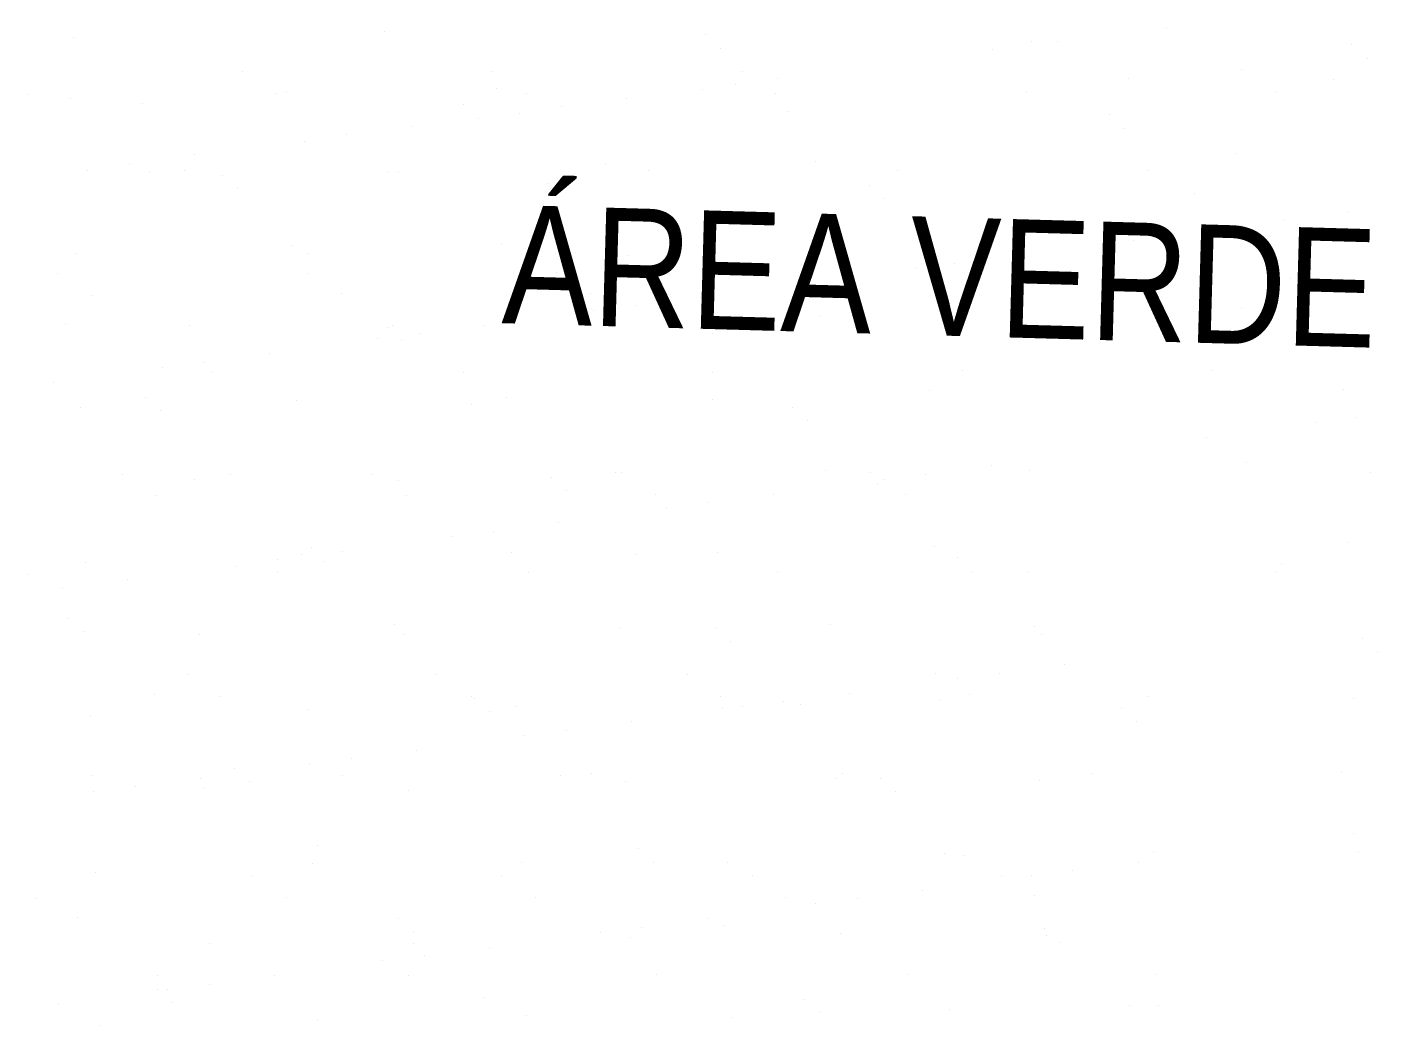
# Model space of a CAD drawing. Header units: millimetres. Extents: x 4360 to 8806, y 1896 to 3880.
# Drawn here: x 4554.82 to 4572.96, y 1917.24 to 1930.61 of the extents above; entities that cross this region are included whole.
import ezdxf

# ---------------------------------------------------------------- set-up
doc = ezdxf.new("R2010")
doc.units = ezdxf.units.MM
doc.styles.add('vinicius', font='ARIALN.TTF')

msp = doc.modelspace()

# ---------------------------------------------------------------- linework, layer by layer
at = {"lineweight": 40}
msp.add_open_spline([(4558.9403, 1954.63331), (4563.78131, 1949.31276), (4575.95014, 1935.93852), (4575.95014, 1935.93852), (4575.95014, 1935.93852), (4575.95014, 1935.93852), (4583.77651, 1922.36535), (4583.77651, 1922.36535)], degree=3, knots=[0.533151737, 0.533151737, 0.533151737, 0.533151737, 0.666666667, 0.666666667, 0.666666667, 0.666666677, 1, 1, 1, 1], dxfattribs=at)
at = {"lineweight": 30}
for points in [[(4570.06923, 1930.59422), (4570.06923, 1930.59422), (4570.06923, 1930.59422), (4570.06923, 1930.59422)], [(4555.44512, 1930.46005), (4555.44512, 1930.46005), (4555.44512, 1930.46005), (4555.44512, 1930.46005)], [(4559.60427, 1930.54948), (4559.60427, 1930.54948), (4559.60427, 1930.54948), (4559.60427, 1930.54948)], [(4563.89759, 1930.50479), (4563.89759, 1930.50479), (4563.89759, 1930.50479), (4563.89759, 1930.50479)], [(4568.25798, 1930.41531), (4568.25798, 1930.41531), (4568.25798, 1930.41531), (4568.25798, 1930.41531)], [(4568.61574, 1930.41531), (4568.61574, 1930.41531), (4568.61574, 1930.41531), (4568.61574, 1930.41531)], [(4564.09883, 1930.32589), (4564.09883, 1930.32589), (4564.09883, 1930.32589), (4564.09883, 1930.32589)], [(4567.74366, 1930.30355), (4567.74366, 1930.30355), (4567.74366, 1930.30355), (4567.74366, 1930.30355)], [(4572.5513, 1930.37063), (4572.5513, 1930.37063), (4572.5513, 1930.37063), (4572.5513, 1930.37063)], [(4572.75255, 1930.19172), (4572.75255, 1930.19172), (4572.75255, 1930.19172), (4572.75255, 1930.19172)], [(4557.70355, 1930.01282), (4557.70355, 1930.01282), (4557.70355, 1930.01282), (4557.70355, 1930.01282)], [(4561.03536, 1930.01282), (4561.03536, 1930.01282), (4561.03536, 1930.01282), (4561.03536, 1930.01282)], [(4564.38951, 1930.01282), (4564.38951, 1930.01282), (4564.38951, 1930.01282), (4564.38951, 1930.01282)], [(4571.07547, 1930.03521), (4571.07547, 1930.03521), (4571.07547, 1930.03521), (4571.07547, 1930.03521)], [(4564.30008, 1929.83396), (4564.30008, 1929.83396), (4564.30008, 1929.83396), (4564.30008, 1929.83396)], [(4564.85909, 1929.92339), (4564.85909, 1929.92339), (4564.85909, 1929.92339), (4564.85909, 1929.92339)], [(4569.55491, 1929.92339), (4569.55491, 1929.92339), (4569.55491, 1929.92339), (4569.55491, 1929.92339)], [(4572.30531, 1929.90105), (4572.30531, 1929.90105), (4572.30531, 1929.90105), (4572.30531, 1929.90105)], [(4554.81898, 1929.6998), (4554.81898, 1929.6998), (4554.81898, 1929.6998), (4554.81898, 1929.6998)], [(4555.40038, 1929.65506), (4555.40038, 1929.65506), (4555.40038, 1929.65506), (4555.40038, 1929.65506)], [(4558.15079, 1929.72214), (4558.15079, 1929.72214), (4558.15079, 1929.72214), (4558.15079, 1929.72214)], [(4558.28495, 1929.74448), (4558.28495, 1929.74448), (4558.28495, 1929.74448), (4558.28495, 1929.74448)], [(4561.10244, 1929.78922), (4561.10244, 1929.78922), (4561.10244, 1929.78922), (4561.10244, 1929.78922)], [(4561.50494, 1929.72214), (4561.50494, 1929.72214), (4561.50494, 1929.72214), (4561.50494, 1929.72214)], [(4562.8466, 1929.65506), (4562.8466, 1929.65506), (4562.8466, 1929.65506), (4562.8466, 1929.65506)], [(4563.85285, 1929.76688), (4563.85285, 1929.76688), (4563.85285, 1929.76688), (4563.85285, 1929.76688)], [(4564.83675, 1929.72214), (4564.83675, 1929.72214), (4564.83675, 1929.72214), (4564.83675, 1929.72214)], [(4568.1909, 1929.74448), (4568.1909, 1929.74448), (4568.1909, 1929.74448), (4568.1909, 1929.74448)], [(4571.52266, 1929.74448), (4571.52266, 1929.74448), (4571.52266, 1929.74448), (4571.52266, 1929.74448)], [(4556.36189, 1929.58797), (4556.36189, 1929.58797), (4556.36189, 1929.58797), (4556.36189, 1929.58797)], [(4560.6552, 1929.56563), (4560.6552, 1929.56563), (4560.6552, 1929.56563), (4560.6552, 1929.56563)], [(4561.97452, 1929.54324), (4561.97452, 1929.54324), (4561.97452, 1929.54324), (4561.97452, 1929.54324)], [(4565.0156, 1929.47615), (4565.0156, 1929.47615), (4565.0156, 1929.47615), (4565.0156, 1929.47615)], [(4560.85645, 1929.38673), (4560.85645, 1929.38673), (4560.85645, 1929.38673), (4560.85645, 1929.38673)], [(4561.41551, 1929.45381), (4561.41551, 1929.45381), (4561.41551, 1929.45381), (4561.41551, 1929.45381)], [(4569.30892, 1929.43147), (4569.30892, 1929.43147), (4569.30892, 1929.43147), (4569.30892, 1929.43147)], [(4559.08995, 1929.16313), (4559.08995, 1929.16313), (4559.08995, 1929.16313), (4559.08995, 1929.16313)], [(4559.96203, 1929.2749), (4559.96203, 1929.2749), (4559.96203, 1929.2749), (4559.96203, 1929.2749)], [(4569.51017, 1929.25256), (4569.51017, 1929.25256), (4569.51017, 1929.25256), (4569.51017, 1929.25256)], [(4558.53094, 1929.07365), (4558.53094, 1929.07365), (4558.53094, 1929.07365), (4558.53094, 1929.07365)], [(4556.18303, 1928.78298), (4556.18303, 1928.78298), (4556.18303, 1928.78298), (4556.18303, 1928.78298)], [(4557.05511, 1928.8948), (4557.05511, 1928.8948), (4557.05511, 1928.8948), (4557.05511, 1928.8948)], [(4562.55592, 1928.78298), (4562.55592, 1928.78298), (4562.55592, 1928.78298), (4562.55592, 1928.78298)], [(4565.37341, 1928.80532), (4565.37341, 1928.80532), (4565.37341, 1928.80532), (4565.37341, 1928.80532)], [(4571.00839, 1928.91714), (4571.00839, 1928.91714), (4571.00839, 1928.91714), (4571.00839, 1928.91714)], [(4555.62397, 1928.69355), (4555.62397, 1928.69355), (4555.62397, 1928.69355), (4555.62397, 1928.69355)], [(4556.45137, 1928.67116), (4556.45137, 1928.67116), (4556.45137, 1928.67116), (4556.45137, 1928.67116)], [(4556.92095, 1928.69355), (4556.92095, 1928.69355), (4556.92095, 1928.69355), (4556.92095, 1928.69355)], [(4557.43522, 1928.62647), (4557.43522, 1928.62647), (4557.43522, 1928.62647), (4557.43522, 1928.62647)], [(4559.64896, 1928.67116), (4559.64896, 1928.67116), (4559.64896, 1928.67116), (4559.64896, 1928.67116)], [(4559.78312, 1928.67116), (4559.78312, 1928.67116), (4559.78312, 1928.67116), (4559.78312, 1928.67116)], [(4563.13728, 1928.69355), (4563.13728, 1928.69355), (4563.13728, 1928.69355), (4563.13728, 1928.69355)], [(4566.46908, 1928.69355), (4566.46908, 1928.69355), (4566.46908, 1928.69355), (4566.46908, 1928.69355)], [(4569.82324, 1928.69355), (4569.82324, 1928.69355), (4569.82324, 1928.69355), (4569.82324, 1928.69355)], [(4557.63646, 1928.44756), (4557.63646, 1928.44756), (4557.63646, 1928.44756), (4557.63646, 1928.44756)], [(4561.79561, 1928.51465), (4561.79561, 1928.51465), (4561.79561, 1928.51465), (4561.79561, 1928.51465)], [(4566.08893, 1928.4923), (4566.08893, 1928.4923), (4566.08893, 1928.4923), (4566.08893, 1928.4923)], [(4570.44933, 1928.38048), (4570.44933, 1928.38048), (4570.44933, 1928.38048), (4570.44933, 1928.38048)], [(4566.29018, 1928.3134), (4566.29018, 1928.3134), (4566.29018, 1928.3134), (4566.29018, 1928.3134)], [(4571.63448, 1928.02272), (4571.63448, 1928.02272), (4571.63448, 1928.02272), (4571.63448, 1928.02272)], [(4572.50656, 1928.13449), (4572.50656, 1928.13449), (4572.50656, 1928.13449), (4572.50656, 1928.13449)], [(4569.62199, 1927.84382), (4569.62199, 1927.84382), (4569.62199, 1927.84382), (4569.62199, 1927.84382)], [(4571.07547, 1927.95564), (4571.07547, 1927.95564), (4571.07547, 1927.95564), (4571.07547, 1927.95564)], [(4558.35204, 1927.68731), (4558.35204, 1927.68731), (4558.35204, 1927.68731), (4558.35204, 1927.68731)], [(4561.16952, 1927.70965), (4561.16952, 1927.70965), (4561.16952, 1927.70965), (4561.16952, 1927.70965)], [(4563.91993, 1927.70965), (4563.91993, 1927.70965), (4563.91993, 1927.70965), (4563.91993, 1927.70965)], [(4566.82684, 1927.79908), (4566.82684, 1927.79908), (4566.82684, 1927.79908), (4566.82684, 1927.79908)], [(4569.62199, 1927.75439), (4569.62199, 1927.75439), (4569.62199, 1927.75439), (4569.62199, 1927.75439)], [(4572.37239, 1927.82147), (4572.37239, 1927.82147), (4572.37239, 1927.82147), (4572.37239, 1927.82147)], [(4555.46746, 1927.57548), (4555.46746, 1927.57548), (4555.46746, 1927.57548), (4555.46746, 1927.57548)], [(4558.57563, 1927.57548), (4558.57563, 1927.57548), (4558.57563, 1927.57548), (4558.57563, 1927.57548)], [(4562.86894, 1927.55314), (4562.86894, 1927.55314), (4562.86894, 1927.55314), (4562.86894, 1927.55314)], [(4555.22147, 1927.30715), (4555.22147, 1927.30715), (4555.22147, 1927.30715), (4555.22147, 1927.30715)], [(4558.57563, 1927.30715), (4558.57563, 1927.30715), (4558.57563, 1927.30715), (4558.57563, 1927.30715)], [(4561.90744, 1927.32949), (4561.90744, 1927.32949), (4561.90744, 1927.32949), (4561.90744, 1927.32949)], [(4563.07019, 1927.35189), (4563.07019, 1927.35189), (4563.07019, 1927.35189), (4563.07019, 1927.35189)], [(4565.26159, 1927.32949), (4565.26159, 1927.32949), (4565.26159, 1927.32949), (4565.26159, 1927.32949)], [(4566.71507, 1927.37423), (4566.71507, 1927.37423), (4566.71507, 1927.37423), (4566.71507, 1927.37423)], [(4567.22934, 1927.44132), (4567.22934, 1927.44132), (4567.22934, 1927.44132), (4567.22934, 1927.44132)], [(4571.52266, 1927.41897), (4571.52266, 1927.41897), (4571.52266, 1927.41897), (4571.52266, 1927.41897)], [(4571.94755, 1927.35189), (4571.94755, 1927.35189), (4571.94755, 1927.35189), (4571.94755, 1927.35189)], [(4565.28393, 1927.19533), (4565.28393, 1927.19533), (4565.28393, 1927.19533), (4565.28393, 1927.19533)], [(4565.84299, 1927.26241), (4565.84299, 1927.26241), (4565.84299, 1927.26241), (4565.84299, 1927.26241)], [(4571.72391, 1927.24007), (4571.72391, 1927.24007), (4571.72391, 1927.24007), (4571.72391, 1927.24007)], [(4555.69106, 1927.01648), (4555.69106, 1927.01648), (4555.69106, 1927.01648), (4555.69106, 1927.01648)], [(4559.02287, 1927.03882), (4559.02287, 1927.03882), (4559.02287, 1927.03882), (4559.02287, 1927.03882)], [(4562.35467, 1927.03882), (4562.35467, 1927.03882), (4562.35467, 1927.03882), (4562.35467, 1927.03882)], [(4563.8305, 1926.99408), (4563.8305, 1926.99408), (4563.8305, 1926.99408), (4563.8305, 1926.99408)], [(4565.70883, 1927.03882), (4565.70883, 1927.03882), (4565.70883, 1927.03882), (4565.70883, 1927.03882)], [(4572.39474, 1927.06116), (4572.39474, 1927.06116), (4572.39474, 1927.06116), (4572.39474, 1927.06116)], [(4562.39936, 1926.81523), (4562.39936, 1926.81523), (4562.39936, 1926.81523), (4562.39936, 1926.81523)], [(4562.95842, 1926.88231), (4562.95842, 1926.88231), (4562.95842, 1926.88231), (4562.95842, 1926.88231)], [(4565.4405, 1926.74814), (4565.4405, 1926.74814), (4565.4405, 1926.74814), (4565.4405, 1926.74814)], [(4571.07547, 1926.83757), (4571.07547, 1926.83757), (4571.07547, 1926.83757), (4571.07547, 1926.83757)], [(4555.3333, 1926.63632), (4555.3333, 1926.63632), (4555.3333, 1926.63632), (4555.3333, 1926.63632)], [(4556.98803, 1926.61398), (4556.98803, 1926.61398), (4556.98803, 1926.61398), (4556.98803, 1926.61398)], [(4559.64896, 1926.59158), (4559.64896, 1926.59158), (4559.64896, 1926.59158), (4559.64896, 1926.59158)], [(4559.71604, 1926.61398), (4559.71604, 1926.61398), (4559.71604, 1926.61398), (4559.71604, 1926.61398)], [(4560.94593, 1926.61398), (4560.94593, 1926.61398), (4560.94593, 1926.61398), (4560.94593, 1926.61398)], [(4562.62301, 1926.7034), (4562.62301, 1926.7034), (4562.62301, 1926.7034), (4562.62301, 1926.7034)], [(4559.51479, 1926.43507), (4559.51479, 1926.43507), (4559.51479, 1926.43507), (4559.51479, 1926.43507)], [(4559.82786, 1926.41273), (4559.82786, 1926.41273), (4559.82786, 1926.41273), (4559.82786, 1926.41273)], [(4560.07385, 1926.50215), (4560.07385, 1926.50215), (4560.07385, 1926.50215), (4560.07385, 1926.50215)], [(4563.98701, 1926.50215), (4563.98701, 1926.50215), (4563.98701, 1926.50215), (4563.98701, 1926.50215)], [(4558.06136, 1926.23382), (4558.06136, 1926.23382), (4558.06136, 1926.23382), (4558.06136, 1926.23382)], [(4572.64073, 1926.36799), (4572.64073, 1926.36799), (4572.64073, 1926.36799), (4572.64073, 1926.36799)], [(4556.63022, 1926.05492), (4556.63022, 1926.05492), (4556.63022, 1926.05492), (4556.63022, 1926.05492)], [(4557.18928, 1926.122), (4557.18928, 1926.122), (4557.18928, 1926.122), (4557.18928, 1926.122)], [(4555.17679, 1925.85367), (4555.17679, 1925.85367), (4555.17679, 1925.85367), (4555.17679, 1925.85367)], [(4557.30105, 1925.98783), (4557.30105, 1925.98783), (4557.30105, 1925.98783), (4557.30105, 1925.98783)], [(4560.6552, 1925.98783), (4560.6552, 1925.98783), (4560.6552, 1925.98783), (4560.6552, 1925.98783)], [(4563.98701, 1925.98783), (4563.98701, 1925.98783), (4563.98701, 1925.98783), (4563.98701, 1925.98783)], [(4567.34116, 1926.01023), (4567.34116, 1926.01023), (4567.34116, 1926.01023), (4567.34116, 1926.01023)], [(4570.67297, 1926.01023), (4570.67297, 1926.01023), (4570.67297, 1926.01023), (4570.67297, 1926.01023)], [(4566.89393, 1925.7419), (4566.89393, 1925.7419), (4566.89393, 1925.7419), (4566.89393, 1925.7419)], [(4572.43948, 1925.76424), (4572.43948, 1925.76424), (4572.43948, 1925.76424), (4572.43948, 1925.76424)], [(4555.53455, 1925.51825), (4555.53455, 1925.51825), (4555.53455, 1925.51825), (4555.53455, 1925.51825)], [(4556.40663, 1925.65242), (4556.40663, 1925.65242), (4556.40663, 1925.65242), (4556.40663, 1925.65242)], [(4556.60788, 1925.47357), (4556.60788, 1925.47357), (4556.60788, 1925.47357), (4556.60788, 1925.47357)], [(4558.41912, 1925.60773), (4558.41912, 1925.60773), (4558.41912, 1925.60773), (4558.41912, 1925.60773)], [(4560.76703, 1925.56299), (4560.76703, 1925.56299), (4560.76703, 1925.56299), (4560.76703, 1925.56299)], [(4561.23661, 1925.65242), (4561.23661, 1925.65242), (4561.23661, 1925.65242), (4561.23661, 1925.65242)], [(4563.98701, 1925.63007), (4563.98701, 1925.63007), (4563.98701, 1925.63007), (4563.98701, 1925.63007)], [(4565.06034, 1925.51825), (4565.06034, 1925.51825), (4565.06034, 1925.51825), (4565.06034, 1925.51825)], [(4565.26159, 1925.3394), (4565.26159, 1925.3394), (4565.26159, 1925.3394), (4565.26159, 1925.3394)], [(4572.05932, 1925.317), (4572.05932, 1925.317), (4572.05932, 1925.317), (4572.05932, 1925.317)], [(4572.61838, 1925.38409), (4572.61838, 1925.38409), (4572.61838, 1925.38409), (4572.61838, 1925.38409)], [(4570.60589, 1925.11575), (4570.60589, 1925.11575), (4570.60589, 1925.11575), (4570.60589, 1925.11575)], [(4571.14256, 1924.78034), (4571.14256, 1924.78034), (4571.14256, 1924.78034), (4571.14256, 1924.78034)], [(4556.09355, 1924.62383), (4556.09355, 1924.62383), (4556.09355, 1924.62383), (4556.09355, 1924.62383)], [(4557.54704, 1924.62383), (4557.54704, 1924.62383), (4557.54704, 1924.62383), (4557.54704, 1924.62383)], [(4559.44771, 1924.62383), (4559.44771, 1924.62383), (4559.44771, 1924.62383), (4559.44771, 1924.62383)], [(4561.84035, 1924.57909), (4561.84035, 1924.57909), (4561.84035, 1924.57909), (4561.84035, 1924.57909)], [(4562.69009, 1924.64617), (4562.69009, 1924.64617), (4562.69009, 1924.64617), (4562.69009, 1924.64617)], [(4562.77952, 1924.64617), (4562.77952, 1924.64617), (4562.77952, 1924.64617), (4562.77952, 1924.64617)], [(4565.50758, 1924.66857), (4565.50758, 1924.66857), (4565.50758, 1924.66857), (4565.50758, 1924.66857)], [(4566.11133, 1924.64617), (4566.11133, 1924.64617), (4566.11133, 1924.64617), (4566.11133, 1924.64617)], [(4566.84924, 1924.62383), (4566.84924, 1924.62383), (4566.84924, 1924.62383), (4566.84924, 1924.62383)], [(4567.72132, 1924.73565), (4567.72132, 1924.73565), (4567.72132, 1924.73565), (4567.72132, 1924.73565)], [(4568.23559, 1924.66857), (4568.23559, 1924.66857), (4568.23559, 1924.66857), (4568.23559, 1924.66857)], [(4572.79724, 1924.64617), (4572.79724, 1924.64617), (4572.79724, 1924.64617), (4572.79724, 1924.64617)], [(4557.05511, 1924.55675), (4557.05511, 1924.55675), (4557.05511, 1924.55675), (4557.05511, 1924.55675)], [(4559.78312, 1924.5344), (4559.78312, 1924.5344), (4559.78312, 1924.5344), (4559.78312, 1924.5344)], [(4562.0416, 1924.40024), (4562.0416, 1924.40024), (4562.0416, 1924.40024), (4562.0416, 1924.40024)], [(4566.20075, 1924.48966), (4566.20075, 1924.48966), (4566.20075, 1924.48966), (4566.20075, 1924.48966)], [(4566.29018, 1924.55675), (4566.29018, 1924.55675), (4566.29018, 1924.55675), (4566.29018, 1924.55675)], [(4556.54079, 1924.33315), (4556.54079, 1924.33315), (4556.54079, 1924.33315), (4556.54079, 1924.33315)], [(4559.89495, 1924.33315), (4559.89495, 1924.33315), (4559.89495, 1924.33315), (4559.89495, 1924.33315)], [(4563.22675, 1924.3555), (4563.22675, 1924.3555), (4563.22675, 1924.3555), (4563.22675, 1924.3555)], [(4563.94227, 1924.24367), (4563.94227, 1924.24367), (4563.94227, 1924.24367), (4563.94227, 1924.24367)], [(4564.81435, 1924.3555), (4564.81435, 1924.3555), (4564.81435, 1924.3555), (4564.81435, 1924.3555)], [(4566.58091, 1924.3555), (4566.58091, 1924.3555), (4566.58091, 1924.3555), (4566.58091, 1924.3555)], [(4563.38326, 1924.17659), (4563.38326, 1924.17659), (4563.38326, 1924.17659), (4563.38326, 1924.17659)], [(4561.0577, 1923.86357), (4561.0577, 1923.86357), (4561.0577, 1923.86357), (4561.0577, 1923.86357)], [(4561.92978, 1923.97534), (4561.92978, 1923.97534), (4561.92978, 1923.97534), (4561.92978, 1923.97534)], [(4560.49869, 1923.79649), (4560.49869, 1923.79649), (4560.49869, 1923.79649), (4560.49869, 1923.79649)], [(4566.96101, 1923.66232), (4566.96101, 1923.66232), (4566.96101, 1923.66232), (4566.96101, 1923.66232)], [(4572.50656, 1923.70701), (4572.50656, 1923.70701), (4572.50656, 1923.70701), (4572.50656, 1923.70701)], [(4558.17313, 1923.48342), (4558.17313, 1923.48342), (4558.17313, 1923.48342), (4558.17313, 1923.48342)], [(4558.4862, 1923.5505), (4558.4862, 1923.5505), (4558.4862, 1923.5505), (4558.4862, 1923.5505)], [(4558.62037, 1923.63993), (4558.62037, 1923.63993), (4558.62037, 1923.63993), (4558.62037, 1923.63993)], [(4559.04521, 1923.59524), (4559.04521, 1923.59524), (4559.04521, 1923.59524), (4559.04521, 1923.59524)], [(4561.30369, 1923.57284), (4561.30369, 1923.57284), (4561.30369, 1923.57284), (4561.30369, 1923.57284)], [(4562.98077, 1923.5505), (4562.98077, 1923.5505), (4562.98077, 1923.5505), (4562.98077, 1923.5505)], [(4564.05409, 1923.57284), (4564.05409, 1923.57284), (4564.05409, 1923.57284), (4564.05409, 1923.57284)], [(4567.27408, 1923.50576), (4567.27408, 1923.50576), (4567.27408, 1923.50576), (4567.27408, 1923.50576)], [(4555.60163, 1923.43868), (4555.60163, 1923.43868), (4555.60163, 1923.43868), (4555.60163, 1923.43868)], [(4557.61412, 1923.39399), (4557.61412, 1923.39399), (4557.61412, 1923.39399), (4557.61412, 1923.39399)], [(4558.17313, 1923.30451), (4558.17313, 1923.30451), (4558.17313, 1923.30451), (4558.17313, 1923.30451)], [(4558.79927, 1923.46107), (4558.79927, 1923.46107), (4558.79927, 1923.46107), (4558.79927, 1923.46107)], [(4561.52728, 1923.30451), (4561.52728, 1923.30451), (4561.52728, 1923.30451), (4561.52728, 1923.30451)], [(4564.85909, 1923.30451), (4564.85909, 1923.30451), (4564.85909, 1923.30451), (4564.85909, 1923.30451)], [(4567.45299, 1923.32691), (4567.45299, 1923.32691), (4567.45299, 1923.32691), (4567.45299, 1923.32691)], [(4568.21324, 1923.30451), (4568.21324, 1923.30451), (4568.21324, 1923.30451), (4568.21324, 1923.30451)], [(4571.54505, 1923.32691), (4571.54505, 1923.32691), (4571.54505, 1923.32691), (4571.54505, 1923.32691)], [(4571.61214, 1923.41633), (4571.61214, 1923.41633), (4571.61214, 1923.41633), (4571.61214, 1923.41633)], [(4554.84137, 1923.28217), (4554.84137, 1923.28217), (4554.84137, 1923.28217), (4554.84137, 1923.28217)], [(4556.16064, 1923.21508), (4556.16064, 1923.21508), (4556.16064, 1923.21508), (4556.16064, 1923.21508)], [(4555.28856, 1923.10326), (4555.28856, 1923.10326), (4555.28856, 1923.10326), (4555.28856, 1923.10326)], [(4555.37804, 1922.70076), (4555.37804, 1922.70076), (4555.37804, 1922.70076), (4555.37804, 1922.70076)], [(4559.73844, 1922.61134), (4559.73844, 1922.61134), (4559.73844, 1922.61134), (4559.73844, 1922.61134)], [(4565.57466, 1922.61134), (4565.57466, 1922.61134), (4565.57466, 1922.61134), (4565.57466, 1922.61134)], [(4568.30267, 1922.58899), (4568.30267, 1922.58899), (4568.30267, 1922.58899), (4568.30267, 1922.58899)], [(4555.57929, 1922.52191), (4555.57929, 1922.52191), (4555.57929, 1922.52191), (4555.57929, 1922.52191)], [(4557.1222, 1922.47717), (4557.1222, 1922.47717), (4557.1222, 1922.47717), (4557.1222, 1922.47717)], [(4559.85021, 1922.47717), (4559.85021, 1922.47717), (4559.85021, 1922.47717), (4559.85021, 1922.47717)], [(4562.75717, 1922.5666), (4562.75717, 1922.5666), (4562.75717, 1922.5666), (4562.75717, 1922.5666)], [(4564.03175, 1922.5666), (4564.03175, 1922.5666), (4564.03175, 1922.5666), (4564.03175, 1922.5666)], [(4564.233, 1922.38774), (4564.233, 1922.38774), (4564.233, 1922.38774), (4564.233, 1922.38774)], [(4568.39215, 1922.47717), (4568.39215, 1922.47717), (4568.39215, 1922.47717), (4568.39215, 1922.47717)], [(4572.68547, 1922.43243), (4572.68547, 1922.43243), (4572.68547, 1922.43243), (4572.68547, 1922.43243)], [(4572.88671, 1922.25358), (4572.88671, 1922.25358), (4572.88671, 1922.25358), (4572.88671, 1922.25358)], [(4568.70517, 1922.07467), (4568.70517, 1922.07467), (4568.70517, 1922.07467), (4568.70517, 1922.07467)], [(4556.96563, 1921.94051), (4556.96563, 1921.94051), (4556.96563, 1921.94051), (4556.96563, 1921.94051)], [(4560.29744, 1921.94051), (4560.29744, 1921.94051), (4560.29744, 1921.94051), (4560.29744, 1921.94051)], [(4563.6516, 1921.94051), (4563.6516, 1921.94051), (4563.6516, 1921.94051), (4563.6516, 1921.94051)], [(4566.98341, 1921.96285), (4566.98341, 1921.96285), (4566.98341, 1921.96285), (4566.98341, 1921.96285)], [(4567.27408, 1921.89577), (4567.27408, 1921.89577), (4567.27408, 1921.89577), (4567.27408, 1921.89577)], [(4567.83309, 1921.96285), (4567.83309, 1921.96285), (4567.83309, 1921.96285), (4567.83309, 1921.96285)], [(4556.51845, 1921.67217), (4556.51845, 1921.67217), (4556.51845, 1921.67217), (4556.51845, 1921.67217)], [(4565.8206, 1921.69452), (4565.8206, 1921.69452), (4565.8206, 1921.69452), (4565.8206, 1921.69452)], [(4567.43059, 1921.67217), (4567.43059, 1921.67217), (4567.43059, 1921.67217), (4567.43059, 1921.67217)], [(4557.41287, 1921.64983), (4557.41287, 1921.64983), (4557.41287, 1921.64983), (4557.41287, 1921.64983)], [(4560.76703, 1921.64983), (4560.76703, 1921.64983), (4560.76703, 1921.64983), (4560.76703, 1921.64983)], [(4560.81176, 1921.62743), (4560.81176, 1921.62743), (4560.81176, 1921.62743), (4560.81176, 1921.62743)], [(4561.37077, 1921.51566), (4561.37077, 1921.51566), (4561.37077, 1921.51566), (4561.37077, 1921.51566)], [(4564.09883, 1921.64983), (4564.09883, 1921.64983), (4564.09883, 1921.64983), (4564.09883, 1921.64983)], [(4564.12118, 1921.49327), (4564.12118, 1921.49327), (4564.12118, 1921.49327), (4564.12118, 1921.49327)], [(4564.38951, 1921.51566), (4564.38951, 1921.51566), (4564.38951, 1921.51566), (4564.38951, 1921.51566)], [(4564.94852, 1921.58275), (4564.94852, 1921.58275), (4564.94852, 1921.58275), (4564.94852, 1921.58275)], [(4565.17216, 1921.53801), (4565.17216, 1921.53801), (4565.17216, 1921.53801), (4565.17216, 1921.53801)], [(4567.02809, 1921.60509), (4567.02809, 1921.60509), (4567.02809, 1921.60509), (4567.02809, 1921.60509)], [(4569.46548, 1921.49327), (4569.46548, 1921.49327), (4569.46548, 1921.49327), (4569.46548, 1921.49327)], [(4569.82324, 1921.64983), (4569.82324, 1921.64983), (4569.82324, 1921.64983), (4569.82324, 1921.64983)], [(4572.57364, 1921.62743), (4572.57364, 1921.62743), (4572.57364, 1921.62743), (4572.57364, 1921.62743)], [(4555.66871, 1921.3815), (4555.66871, 1921.3815), (4555.66871, 1921.3815), (4555.66871, 1921.3815)], [(4558.57563, 1921.47093), (4558.57563, 1921.47093), (4558.57563, 1921.47093), (4558.57563, 1921.47093)], [(4561.01301, 1921.44858), (4561.01301, 1921.44858), (4561.01301, 1921.44858), (4561.01301, 1921.44858)], [(4562.91368, 1921.31442), (4562.91368, 1921.31442), (4562.91368, 1921.31442), (4562.91368, 1921.31442)], [(4569.66673, 1921.31442), (4569.66673, 1921.31442), (4569.66673, 1921.31442), (4569.66673, 1921.31442)], [(4561.4826, 1921.13551), (4561.4826, 1921.13551), (4561.4826, 1921.13551), (4561.4826, 1921.13551)], [(4562.0416, 1921.20259), (4562.0416, 1921.20259), (4562.0416, 1921.20259), (4562.0416, 1921.20259)], [(4558.59802, 1920.75536), (4558.59802, 1920.75536), (4558.59802, 1920.75536), (4558.59802, 1920.75536)], [(4559.15703, 1920.82244), (4559.15703, 1920.82244), (4559.15703, 1920.82244), (4559.15703, 1920.82244)], [(4560.02911, 1920.93426), (4560.02911, 1920.93426), (4560.02911, 1920.93426), (4560.02911, 1920.93426)], [(4555.69106, 1920.59885), (4555.69106, 1920.59885), (4555.69106, 1920.59885), (4555.69106, 1920.59885)], [(4557.59178, 1920.68827), (4557.59178, 1920.68827), (4557.59178, 1920.68827), (4557.59178, 1920.68827)], [(4559.04521, 1920.59885), (4559.04521, 1920.59885), (4559.04521, 1920.59885), (4559.04521, 1920.59885)], [(4561.95218, 1920.59885), (4561.95218, 1920.59885), (4561.95218, 1920.59885), (4561.95218, 1920.59885)], [(4562.37702, 1920.62119), (4562.37702, 1920.62119), (4562.37702, 1920.62119), (4562.37702, 1920.62119)], [(4565.73117, 1920.62119), (4565.73117, 1920.62119), (4565.73117, 1920.62119), (4565.73117, 1920.62119)], [(4569.06298, 1920.62119), (4569.06298, 1920.62119), (4569.06298, 1920.62119), (4569.06298, 1920.62119)], [(4572.41713, 1920.64359), (4572.41713, 1920.64359), (4572.41713, 1920.64359), (4572.41713, 1920.64359)], [(4556.27246, 1920.44234), (4556.27246, 1920.44234), (4556.27246, 1920.44234), (4556.27246, 1920.44234)], [(4557.14454, 1920.55411), (4557.14454, 1920.55411), (4557.14454, 1920.55411), (4557.14454, 1920.55411)], [(4557.18928, 1920.41994), (4557.18928, 1920.41994), (4557.18928, 1920.41994), (4557.18928, 1920.41994)], [(4557.79303, 1920.50942), (4557.79303, 1920.50942), (4557.79303, 1920.50942), (4557.79303, 1920.50942)], [(4559.91729, 1920.3976), (4559.91729, 1920.3976), (4559.91729, 1920.3976), (4559.91729, 1920.3976)], [(4562.82426, 1920.50942), (4562.82426, 1920.50942), (4562.82426, 1920.50942), (4562.82426, 1920.50942)], [(4565.64174, 1920.55411), (4565.64174, 1920.55411), (4565.64174, 1920.55411), (4565.64174, 1920.55411)], [(4566.24549, 1920.55411), (4566.24549, 1920.55411), (4566.24549, 1920.55411), (4566.24549, 1920.55411)], [(4568.36975, 1920.53176), (4568.36975, 1920.53176), (4568.36975, 1920.53176), (4568.36975, 1920.53176)], [(4555.71345, 1920.37525), (4555.71345, 1920.37525), (4555.71345, 1920.37525), (4555.71345, 1920.37525)], [(4566.44674, 1920.37525), (4566.44674, 1920.37525), (4566.44674, 1920.37525), (4566.44674, 1920.37525)], [(4572.57364, 1919.81619), (4572.57364, 1919.81619), (4572.57364, 1919.81619), (4572.57364, 1919.81619)], [(4558.70979, 1919.65968), (4558.70979, 1919.65968), (4558.70979, 1919.65968), (4558.70979, 1919.65968)], [(4563.00311, 1919.61494), (4563.00311, 1919.61494), (4563.00311, 1919.61494), (4563.00311, 1919.61494)], [(4567.09518, 1919.54786), (4567.09518, 1919.54786), (4567.09518, 1919.54786), (4567.09518, 1919.54786)], [(4567.36351, 1919.52552), (4567.36351, 1919.52552), (4567.36351, 1919.52552), (4567.36351, 1919.52552)], [(4569.89032, 1919.57026), (4569.89032, 1919.57026), (4569.89032, 1919.57026), (4569.89032, 1919.57026)], [(4572.64073, 1919.57026), (4572.64073, 1919.57026), (4572.64073, 1919.57026), (4572.64073, 1919.57026)], [(4555.7358, 1919.30192), (4555.7358, 1919.30192), (4555.7358, 1919.30192), (4555.7358, 1919.30192)], [(4558.64271, 1919.41369), (4558.64271, 1919.41369), (4558.64271, 1919.41369), (4558.64271, 1919.41369)], [(4561.43786, 1919.43609), (4561.43786, 1919.43609), (4561.43786, 1919.43609), (4561.43786, 1919.43609)], [(4563.20436, 1919.43609), (4563.20436, 1919.43609), (4563.20436, 1919.43609), (4563.20436, 1919.43609)], [(4564.18826, 1919.43609), (4564.18826, 1919.43609), (4564.18826, 1919.43609), (4564.18826, 1919.43609)], [(4568.81699, 1919.32427), (4568.81699, 1919.32427), (4568.81699, 1919.32427), (4568.81699, 1919.32427)], [(4569.68907, 1919.43609), (4569.68907, 1919.43609), (4569.68907, 1919.43609), (4569.68907, 1919.43609)], [(4557.83771, 1919.25718), (4557.83771, 1919.25718), (4557.83771, 1919.25718), (4557.83771, 1919.25718)], [(4561.16952, 1919.25718), (4561.16952, 1919.25718), (4561.16952, 1919.25718), (4561.16952, 1919.25718)], [(4564.52368, 1919.25718), (4564.52368, 1919.25718), (4564.52368, 1919.25718), (4564.52368, 1919.25718)], [(4567.85549, 1919.25718), (4567.85549, 1919.25718), (4567.85549, 1919.25718), (4567.85549, 1919.25718)], [(4568.25798, 1919.25718), (4568.25798, 1919.25718), (4568.25798, 1919.25718), (4568.25798, 1919.25718)], [(4554.9308, 1918.94411), (4554.9308, 1918.94411), (4554.9308, 1918.94411), (4554.9308, 1918.94411)], [(4558.28495, 1918.96651), (4558.28495, 1918.96651), (4558.28495, 1918.96651), (4558.28495, 1918.96651)], [(4561.61676, 1918.96651), (4561.61676, 1918.96651), (4561.61676, 1918.96651), (4561.61676, 1918.96651)], [(4564.97091, 1918.96651), (4564.97091, 1918.96651), (4564.97091, 1918.96651), (4564.97091, 1918.96651)], [(4565.93242, 1918.94411), (4565.93242, 1918.94411), (4565.93242, 1918.94411), (4565.93242, 1918.94411)], [(4566.8045, 1919.05594), (4566.8045, 1919.05594), (4566.8045, 1919.05594), (4566.8045, 1919.05594)], [(4568.30267, 1918.98885), (4568.30267, 1918.98885), (4568.30267, 1918.98885), (4568.30267, 1918.98885)], [(4565.37341, 1918.87703), (4565.37341, 1918.87703), (4565.37341, 1918.87703), (4565.37341, 1918.87703)], [(4555.48981, 1918.69818), (4555.48981, 1918.69818), (4555.48981, 1918.69818), (4555.48981, 1918.69818)], [(4559.78312, 1918.67578), (4559.78312, 1918.67578), (4559.78312, 1918.67578), (4559.78312, 1918.67578)], [(4563.91993, 1918.67578), (4563.91993, 1918.67578), (4563.91993, 1918.67578), (4563.91993, 1918.67578)], [(4564.14352, 1918.58635), (4564.14352, 1918.58635), (4564.14352, 1918.58635), (4564.14352, 1918.58635)], [(4559.98437, 1918.49693), (4559.98437, 1918.49693), (4559.98437, 1918.49693), (4559.98437, 1918.49693)], [(4562.48884, 1918.49693), (4562.48884, 1918.49693), (4562.48884, 1918.49693), (4562.48884, 1918.49693)], [(4562.89134, 1918.42984), (4562.89134, 1918.42984), (4562.89134, 1918.42984), (4562.89134, 1918.42984)], [(4563.04785, 1918.56401), (4563.04785, 1918.56401), (4563.04785, 1918.56401), (4563.04785, 1918.56401)], [(4565.70883, 1918.47453), (4565.70883, 1918.47453), (4565.70883, 1918.47453), (4565.70883, 1918.47453)], [(4568.43684, 1918.54161), (4568.43684, 1918.54161), (4568.43684, 1918.54161), (4568.43684, 1918.54161)], [(4568.45923, 1918.45219), (4568.45923, 1918.45219), (4568.45923, 1918.45219), (4568.45923, 1918.45219)], [(4557.25636, 1918.34037), (4557.25636, 1918.34037), (4557.25636, 1918.34037), (4557.25636, 1918.34037)], [(4559.98437, 1918.34037), (4559.98437, 1918.34037), (4559.98437, 1918.34037), (4559.98437, 1918.34037)], [(4561.01301, 1918.29568), (4561.01301, 1918.29568), (4561.01301, 1918.29568), (4561.01301, 1918.29568)], [(4568.63809, 1918.36276), (4568.63809, 1918.36276), (4568.63809, 1918.36276), (4568.63809, 1918.36276)], [(4559.58187, 1918.11677), (4559.58187, 1918.11677), (4559.58187, 1918.11677), (4559.58187, 1918.11677)], [(4560.14093, 1918.18386), (4560.14093, 1918.18386), (4560.14093, 1918.18386), (4560.14093, 1918.18386)], [(4556.56314, 1917.91552), (4556.56314, 1917.91552), (4556.56314, 1917.91552), (4556.56314, 1917.91552)], [(4558.12844, 1917.91552), (4558.12844, 1917.91552), (4558.12844, 1917.91552), (4558.12844, 1917.91552)], [(4559.91729, 1917.91552), (4559.91729, 1917.91552), (4559.91729, 1917.91552), (4559.91729, 1917.91552)], [(4563.2491, 1917.93787), (4563.2491, 1917.93787), (4563.2491, 1917.93787), (4563.2491, 1917.93787)], [(4566.60325, 1917.93787), (4566.60325, 1917.93787), (4566.60325, 1917.93787), (4566.60325, 1917.93787)], [(4569.93506, 1917.93787), (4569.93506, 1917.93787), (4569.93506, 1917.93787), (4569.93506, 1917.93787)], [(4556.56314, 1917.73662), (4556.56314, 1917.73662), (4556.56314, 1917.73662), (4556.56314, 1917.73662)], [(4556.6973, 1917.73662), (4556.6973, 1917.73662), (4556.6973, 1917.73662), (4556.6973, 1917.73662)], [(4557.25636, 1917.8037), (4557.25636, 1917.8037), (4557.25636, 1917.8037), (4557.25636, 1917.8037)], [(4555.24387, 1917.53537), (4555.24387, 1917.53537), (4555.24387, 1917.53537), (4555.24387, 1917.53537)], [(4556.76439, 1917.55776), (4556.76439, 1917.55776), (4556.76439, 1917.55776), (4556.76439, 1917.55776)], [(4560.92353, 1917.62485), (4560.92353, 1917.62485), (4560.92353, 1917.62485), (4560.92353, 1917.62485)], [(4565.21685, 1917.60245), (4565.21685, 1917.60245), (4565.21685, 1917.60245), (4565.21685, 1917.60245)], [(4569.57725, 1917.51303), (4569.57725, 1917.51303), (4569.57725, 1917.51303), (4569.57725, 1917.51303)], [(4569.9574, 1917.51303), (4569.9574, 1917.51303), (4569.9574, 1917.51303), (4569.9574, 1917.51303)], [(4558.70979, 1917.33412), (4558.70979, 1917.33412), (4558.70979, 1917.33412), (4558.70979, 1917.33412)], [(4561.50494, 1917.37886), (4561.50494, 1917.37886), (4561.50494, 1917.37886), (4561.50494, 1917.37886)], [(4564.25534, 1917.35652), (4564.25534, 1917.35652), (4564.25534, 1917.35652), (4564.25534, 1917.35652)], [(4565.4181, 1917.4236), (4565.4181, 1917.4236), (4565.4181, 1917.4236), (4565.4181, 1917.4236)], [(4567.16226, 1917.46829), (4567.16226, 1917.46829), (4567.16226, 1917.46829), (4567.16226, 1917.46829)], [(4555.80288, 1917.24469), (4555.80288, 1917.24469), (4555.80288, 1917.24469), (4555.80288, 1917.24469)]]:
    msp.add_open_spline(points, degree=3, dxfattribs=at)

# ---------------------------------------------------------------- texts
at = {"insert": (4561.21172, 1928.22937), "char_height": 1.584639, "width": 40.2256572, "attachment_point": 1, "rotation": 358.387295, "style": 'vinicius'}
msp.add_mtext('ÁREA VERDE', dxfattribs=at)

doc.saveas('drawing.dxf')
